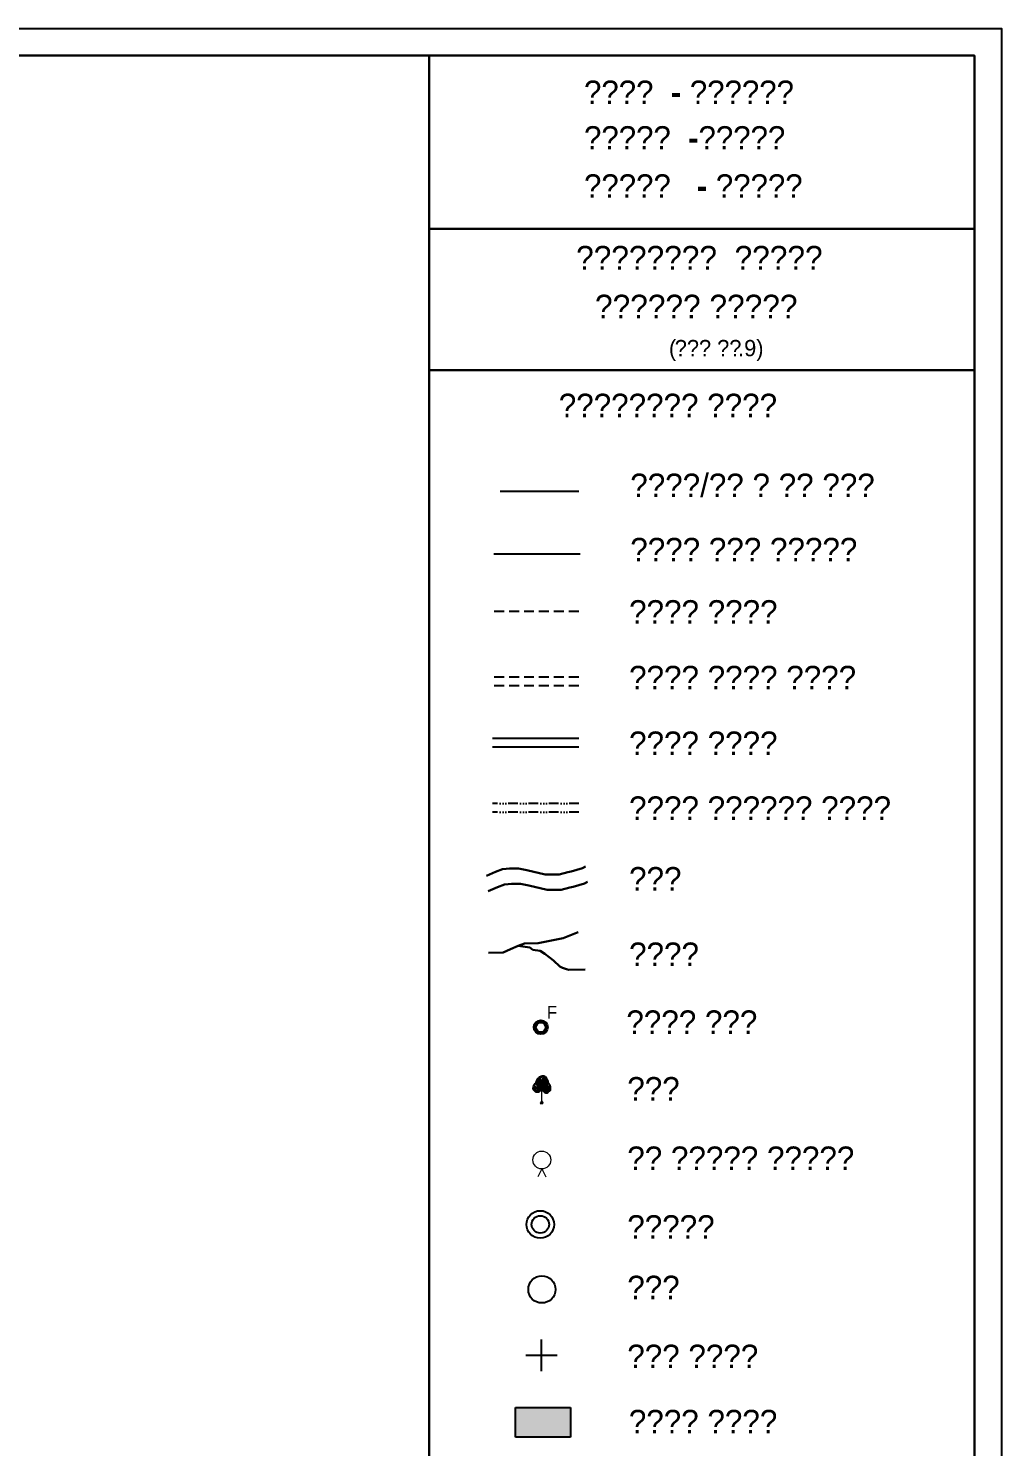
# Model space of a CAD drawing. Header units: millimetres. Extents: x -7 to 1312, y -1689 to 709.
# Drawn here: x 826.5 to 1070.7, y 353.3 to 709.3 of the extents above; entities that cross this region are included whole.
import ezdxf

# ---------------------------------------------------------------- set-up
doc = ezdxf.new("R2010")
doc.units = ezdxf.units.MM
for name, pattern in [('ACAD_ISO02W100', [15, 12, -3]), ('ACAD_ISO14W100', [24, 12, -3, 0, -3, 0, -3, 0, -3]), ('DASHED', [0.75, 0.5, -0.25])]:
    doc.linetypes.add(name, pattern=pattern)
for name, color, linetype in [('Image', 7, 'Continuous'), ('Legend', 250, 'Continuous'), ('Sym_F', 250, 'Continuous'), ('Sym_Seemachinh', 250, 'Continuous'), ('Sym_Shivchinh', 250, 'Continuous'), ('Sym_STONE', 250, 'Continuous'), ('Sym_Tree', 92, 'Continuous')]:
    doc.layers.add(name, color=color, linetype=linetype)
doc.layers.add('Sym_Title', color=1, linetype='ACAD_ISO02W100', lineweight=25)
doc.styles.add('MtXpl_Mangal', font='mangal.ttf')
doc.styles.add('MtXpl_Mangal1', font='', dxfattribs={"height": 0.2})
doc.styles.add('MtXpl_Sakal Marathi', font='', dxfattribs={"height": 0.2})
doc.styles.add('MtXpl_Sakal Marathi1', font='', dxfattribs={"height": 0.2})
doc.styles.add('MtXpl_Sakal_Marathi', font='Sakal Marathi_N_Ship.TTF')
doc.styles.get("Standard").update_dxf_attribs({"font": 'Sakal Marathi_N_Ship.TTF'})
doc.styles.get('MtXpl_Mangal1').set_extended_font_data('Mangal')
doc.styles.get('MtXpl_Sakal Marathi').set_extended_font_data('Sakal Marathi', bold=True)
doc.styles.get('MtXpl_Sakal Marathi1').set_extended_font_data('Sakal Marathi', bold=True)
picture_1 = doc.add_image_def('image1.jpg', size_in_pixel=(14599, 11063))

# ---------------------------------------------------------------- blocks, each defined once
blk = doc.blocks.new('F')
at = {"layer": 'Sym_F'}
h = blk.add_hatch(color=256, dxfattribs=at)
h.paths.add_polyline_path([(-1, 0, 1), (1, 0, 1)])
h.paths.add_polyline_path([(0.69, 0, -1), (-0.69, 0, -1)], flags=16)
for radius in [1, 0.688]:
    blk.add_circle((0, 0), radius, dxfattribs=at)
at = {"layer": 'Sym_F', "linetype": 'Continuous'}
blk.add_text('F', height=1.8, dxfattribs=at).set_placement((0.85, 1.21, 1058.35))
blk = doc.blocks.new('Tree')
at = {"layer": 'Sym_Tree'}
for p, q in [((0.1, 3), (0, 2.99)), ((-0.16, 0), (0.13, 0))]:
    blk.add_line(p, q, dxfattribs=at)
at = {"layer": 'Sym_Tree', "color": 82, "const_width": 0.8}
for points in [[(0.05, 1.63), (0.1, 2.79)], [(-0.43, 1.74), (-0.28, 1.52)], [(-0.2, 1.68), (-0.05, 1.47)], [(-0.14, 1.47), (-0.1, 2.62)], [(-0.1, 1.46), (-0.06, 2.62)], [(0.2, 1.44), (0.24, 2.6)], [(0.6, 1.63), (0.38, 1.49)], [(0.44, 1.73), (0.59, 1.51)]]:
    blk.add_lwpolyline(points, dxfattribs=at)
at = {"layer": 'Sym_Tree', "color": 34}
blk.add_lwpolyline([(0, 0, 0.48, 0.16, 0), (0, 0.29, 0.16, 0.16, 0), (0, 1.48, 0.16, 0.16, 0)], format="xyseb", dxfattribs=at)
at = {"layer": 'Sym_Tree', "color": 82}
blk.add_open_spline([(-0.1, 1.43), (-0.17, 1.36), (-0.27, 1.24), (-0.46, 1.2), (-0.64, 1.21), (-0.79, 1.36), (-0.99, 1.53), (-0.9, 1.8), (-0.9, 2.07), (-0.59, 2.22), (-0.58, 2.58), (-0.35, 2.82), (-0.17, 2.98), (-0.04, 2.99), (0, 2.99)], degree=3, knots=[0, 0, 0, 0, 0.357151, 0.545743, 0.741494, 0.970117, 1.319935, 1.641608, 1.935314, 2.250626, 2.755061, 3.137005, 3.457298, 3.618487, 3.618487, 3.618487, 3.618487], dxfattribs=at)
blk.add_spline([(0.1, 1.43), (0.3, 1.22), (0.44, 1.16), (0.59, 1.16), (0.75, 1.25), (0.95, 1.45), (0.96, 1.7), (0.93, 1.94), (0.77, 2.13), (0.68, 2.52), (0.52, 2.78), (0.33, 2.96), (0.1, 3)], degree=3, dxfattribs=at)
for points in [[(-0.83, 1.97), (-0.9, 1.88), (-0.95, 1.62), (-0.58, 1.59)], [(-0.92, 1.7), (-0.95, 1.62), (-0.9, 1.88), (-0.93, 1.7)], [(-0.92, 1.7), (-0.92, 1.7), (-0.92, 1.7), (-0.95, 1.62)], [(-0.95, 1.62), (-0.58, 1.59), (-0.59, 1.22), (-0.67, 1.26)], [(-0.89, 1.45), (-0.93, 1.53), (-0.95, 1.62), (-0.66, 1.29)], [(-0.95, 1.62), (-0.66, 1.29), (-0.67, 1.27), (-0.76, 1.35)], [(-0.73, 1.36), (-0.76, 1.35), (-0.95, 1.62), (-0.73, 1.36)], [(-0.95, 1.62), (-0.73, 1.36), (-0.73, 1.36), (-0.93, 1.53)], [(-0.87, 1.44), (-0.93, 1.53), (-0.93, 1.53), (-0.95, 1.62)], [(-0.93, 1.53), (-0.95, 1.62), (-0.93, 1.54), (-0.91, 1.51)], [(-0.93, 1.54), (-0.91, 1.51), (-0.9, 1.88), (-0.87, 1.85)], [(-0.9, 1.88), (-0.93, 1.7), (-0.87, 1.85), (-0.87, 1.86)], [(-0.9, 1.88), (-0.87, 1.85), (-0.92, 1.7)], [(-0.85, 2.05), (-0.88, 1.99), (-0.89, 1.93), (-0.9, 1.88)], [(-0.77, 2.05), (-0.76, 1.78), (-0.9, 1.89), (-0.76, 1.78)], [(-0.89, 1.93), (-0.9, 1.88), (-0.82, 1.85), (-0.74, 2.01)], [(-0.9, 1.89), (-0.76, 1.78), (-0.69, 1.97), (-0.74, 2.01)], [(-0.85, 1.96), (-0.85, 1.96), (-0.83, 1.97), (-0.9, 1.88)], [(-0.85, 1.96), (-0.89, 1.94), (-0.86, 1.95), (-0.87, 2)], [(-0.86, 1.95), (-0.87, 2), (-0.88, 1.94), (-0.89, 1.94)], [(-0.88, 1.94), (-0.89, 1.94), (-0.89, 1.93), (-0.85, 1.97)], [(-0.89, 1.93), (-0.85, 1.97), (-0.85, 1.97)], [(-0.88, 1.91), (-0.88, 1.91), (-0.85, 1.96), (-0.89, 1.94)], [(-0.74, 2.08), (-0.77, 2.08), (-0.85, 2.05), (-0.88, 1.99)], [(-0.78, 2.04), (-0.82, 2.04), (-0.87, 2), (-0.88, 1.91)], [(-0.87, 2), (-0.88, 1.91), (-0.84, 1.97), (-0.83, 2.02)], [(-0.84, 1.94), (-0.84, 1.97), (-0.88, 1.91)], [(-0.83, 2.02), (-0.82, 2.04), (-0.87, 2), (-0.85, 2.05)], [(-0.87, 2), (-0.85, 2.05), (-0.84, 1.94), (-0.84, 1.97)], [(-0.86, 1.89), (-0.69, 1.93), (-0.85, 1.91), (-0.87, 1.85)], [(-0.85, 1.91), (-0.87, 1.85), (-0.85, 1.77), (-0.82, 1.83)], [(-0.85, 1.84), (-0.84, 1.87), (-0.87, 1.44), (-0.81, 1.4)], [(-0.87, 1.85), (-0.87, 1.86), (-0.58, 1.59), (-0.65, 1.65)], [(-0.82, 1.83), (-0.81, 1.8), (-0.86, 1.89), (-0.69, 1.93)], [(-0.8, 2.04), (-0.55, 2.12), (-0.85, 2.05), (-0.82, 2.08)], [(-0.85, 2.05), (-0.82, 2.08), (-0.8, 2.1), (-0.77, 2.12)], [(-0.85, 1.97), (-0.85, 1.97), (-0.85, 1.96)], [(-0.85, 1.77), (-0.82, 1.83), (-0.85, 1.84), (-0.84, 1.87)], [(-0.78, 2.02), (-0.84, 1.97), (-0.75, 2.03), (-0.77, 2.05)], [(-0.84, 1.97), (-0.83, 2.02), (-0.78, 2.04)], [(-0.82, 1.85), (-0.74, 2.01), (-0.78, 2.02), (-0.84, 1.97)], [(-0.78, 2.04), (-0.78, 2.04), (-0.83, 2.02), (-0.82, 2.04)], [(-0.77, 2.12), (-0.8, 2.1), (-0.82, 2.08), (-0.78, 2.09)], [(-0.82, 2.08), (-0.78, 2.09), (-0.77, 2.08), (-0.74, 2.08)], [(-0.76, 2.04), (-0.73, 2.06), (-0.78, 2.04), (-0.82, 2.04)], [(-0.76, 1.78), (-0.76, 1.78), (-0.79, 1.69), (-0.82, 1.85)], [(-0.79, 1.69), (-0.82, 1.85), (-0.65, 1.65), (-0.77, 1.77)], [(-0.75, 1.77), (-0.81, 1.8), (-0.82, 1.83), (-0.81, 1.8)], [(-0.77, 1.77), (-0.73, 1.75), (-0.75, 1.77), (-0.81, 1.8)], [(-0.8, 2.1), (-0.77, 2.12), (-0.74, 2.14), (-0.73, 2.09)], [(-0.74, 2.14), (-0.73, 2.09), (-0.77, 2.08), (-0.8, 2.1)], [(-0.75, 2.03), (-0.77, 2.05), (-0.8, 2.04), (-0.55, 2.12)], [(-0.77, 2.08), (-0.8, 2.1), (-0.77, 2.12), (-0.77, 2.1)], [(-0.8, 2.1), (-0.77, 2.1), (-0.77, 2.12), (-0.8, 2.1)], [(-0.77, 2.1), (-0.77, 2.1), (-0.8, 2.1), (-0.77, 2.1)], [(-0.76, 2.11), (-0.78, 2.09), (-0.69, 2.19)], [(-0.73, 2.09), (-0.77, 2.1), (-0.76, 2.11), (-0.78, 2.09)], [(-0.77, 2.12), (-0.77, 2.1), (-0.77, 2.12), (-0.76, 2.11)], [(-0.77, 2.12), (-0.76, 2.11), (-0.77, 2.1)], [(-0.77, 2.08), (-0.74, 2.08), (-0.73, 2.09), (-0.77, 2.1)], [(-0.74, 2.08), (-0.74, 2.08), (-0.74, 2.08), (-0.77, 2.08)], [(-0.69, 1.97), (-0.73, 2.06), (-0.77, 2.05), (-0.76, 1.78)], [(-0.73, 2.06), (-0.73, 2.01), (-0.77, 2.05), (-0.73, 2.06)], [(-0.77, 2.05), (-0.73, 2.06), (-0.73, 2.02), (-0.77, 2.03)], [(-0.73, 2.02), (-0.77, 2.03), (-0.73, 2.02), (-0.73, 2.06)], [(-0.62, 1.85), (-0.72, 1.75), (-0.77, 1.77), (-0.73, 1.75)], [(-0.65, 1.65), (-0.77, 1.77), (-0.76, 1.78), (-0.65, 1.71)], [(-0.47, 2.16), (-0.52, 1.63), (-0.76, 1.78), (-0.63, 2.04)], [(-0.52, 1.63), (-0.76, 1.78), (-0.74, 2.08), (-0.63, 2.11)], [(-0.73, 2.02), (-0.73, 2.06), (-0.76, 2.04), (-0.73, 2.06)], [(-0.76, 1.78), (-0.63, 2.04), (-0.65, 1.68), (-0.65, 1.53)], [(-0.7, 1.93), (-0.76, 1.78), (-0.74, 2.01), (-0.69, 1.97)], [(-0.69, 1.97), (-0.66, 1.92), (-0.76, 1.78), (-0.69, 1.93)], [(-0.7, 1.93), (-0.74, 1.95), (-0.7, 1.93), (-0.76, 1.96)], [(-0.7, 1.93), (-0.76, 1.96), (-0.7, 1.93), (-0.76, 1.78)], [(-0.76, 1.78), (-0.69, 1.93), (-0.7, 1.93), (-0.74, 1.95)], [(-0.76, 1.78), (-0.76, 1.78), (-0.62, 1.85), (-0.72, 1.75)], [(-0.58, 1.59), (-0.65, 1.65), (-0.53, 1.84), (-0.76, 1.78)], [(-0.53, 1.84), (-0.76, 1.78), (-0.76, 1.78)], [(-0.76, 1.78), (-0.65, 1.71), (-0.76, 1.78), (-0.69, 1.79)], [(-0.76, 1.78), (-0.69, 1.79), (-0.76, 1.78)], [(-0.52, 1.63), (-0.65, 1.68), (-0.52, 1.63), (-0.76, 1.78)], [(-0.63, 2.17), (-0.63, 2.23), (-0.74, 2.08)], [(-0.74, 2.14), (-0.74, 2.13), (-0.69, 2.19), (-0.63, 2.23)], [(-0.69, 2.19), (-0.63, 2.23), (-0.74, 2.08), (-0.74, 2.13)], [(-0.74, 2.08), (-0.74, 2.13), (-0.71, 2.1), (-0.63, 2.23)], [(-0.69, 2.19), (-0.69, 2.19), (-0.74, 2.14), (-0.74, 2.13)], [(-0.74, 2.08), (-0.63, 2.11), (-0.55, 2.17), (-0.63, 2.11)], [(-0.74, 2.08), (-0.74, 2.08), (-0.74, 2.08)], [(-0.74, 2.08), (-0.74, 2.08), (-0.74, 2.08)], [(-0.74, 2.01), (-0.71, 2.03), (-0.73, 2.06), (-0.73, 2.01)], [(-0.74, 2.01), (-0.69, 1.97), (-0.74, 2.01), (-0.71, 2.03)], [(-0.69, 1.97), (-0.74, 2.01), (-0.69, 1.97), (-0.74, 1.95)], [(-0.69, 1.97), (-0.74, 1.95), (-0.69, 1.97), (-0.66, 1.92)], [(-0.64, 2.09), (-0.63, 2.04), (-0.69, 1.97), (-0.73, 2.06)], [(-0.71, 2.1), (-0.63, 2.23), (-0.63, 2.17), (-0.58, 2.16)], [(-0.63, 2.14), (-0.63, 2.17), (-0.71, 2.1), (-0.63, 2.14)], [(-0.71, 2.1), (-0.63, 2.14), (-0.63, 2.17), (-0.7, 2.11)], [(-0.63, 2.17), (-0.7, 2.11), (-0.63, 2.14), (-0.63, 2.17)], [(-0.69, 2.19), (-0.63, 2.23), (-0.58, 2.36), (-0.6, 2.36)], [(-0.63, 2.27), (-0.63, 2.27), (-0.69, 2.19), (-0.63, 2.23)], [(-0.63, 2.04), (-0.64, 2.09), (-0.68, 1.95), (-0.69, 1.97)], [(-0.68, 1.95), (-0.69, 1.97), (-0.62, 1.97), (-0.64, 1.94)], [(-0.66, 1.92), (-0.64, 1.94), (-0.63, 2.04), (-0.64, 2.09)], [(-0.64, 1.88), (-0.6, 1.86), (-0.66, 1.92), (-0.64, 1.94)], [(-0.24, 1.29), (-0.1, 1.43), (-0.52, 1.63), (-0.66, 1.31)], [(-0.52, 1.63), (-0.66, 1.31), (-0.31, 1.38), (-0.51, 1.22)], [(-0.65, 1.68), (-0.65, 1.53), (-0.65, 1.53), (-0.53, 1.53)], [(-0.65, 1.53), (-0.53, 1.53), (-0.52, 1.63), (-0.65, 1.68)], [(-0.62, 1.97), (-0.63, 2.04), (-0.63, 2.04), (-0.64, 2.09)], [(-0.63, 2.04), (-0.64, 2.09), (-0.64, 2.09), (-0.59, 2.09)], [(-0.64, 2.09), (-0.59, 2.09), (-0.64, 2.09), (-0.63, 2.04)], [(-0.62, 1.97), (-0.64, 1.94), (-0.52, 1.63), (-0.59, 1.62)], [(-0.62, 1.85), (-0.64, 1.88), (-0.64, 1.94), (-0.6, 1.86)], [(-0.64, 1.94), (-0.6, 1.86), (-0.64, 1.94), (-0.6, 1.86)], [(-0.64, 1.94), (-0.6, 1.86), (-0.58, 1.94), (-0.64, 1.94)], [(-0.58, 1.94), (-0.64, 1.94), (-0.64, 1.88), (-0.6, 1.86)], [(-0.52, 1.63), (-0.59, 1.62), (-0.62, 1.85), (-0.64, 1.88)], [(-0.49, 2.45), (-0.58, 2.36), (-0.55, 2.17), (-0.63, 2.17)], [(-0.63, 2.17), (-0.63, 2.17), (-0.63, 2.17), (-0.63, 2.23)], [(-0.63, 2.14), (-0.63, 2.17), (-0.62, 2.21), (-0.63, 2.23)], [(-0.55, 2.17), (-0.63, 2.17), (-0.43, 2.16), (-0.22, 2.16)], [(-0.55, 2.17), (-0.63, 2.11), (-0.63, 2.04), (-0.63, 2.11)], [(-0.63, 2.04), (-0.63, 2.11), (-0.63, 2.17)], [(-0.63, 2.17), (-0.63, 2.17), (-0.63, 2.17)], [(-0.63, 2.17), (-0.58, 2.16), (-0.63, 2.14), (-0.63, 2.17)], [(-0.47, 2.16), (-0.55, 2.17), (-0.62, 1.97), (-0.63, 2.04)], [(-0.62, 2.27), (-0.62, 2.21), (-0.54, 2.47), (-0.54, 2.5)], [(-0.58, 2.36), (-0.6, 2.36), (-0.61, 2.32), (-0.62, 2.3)], [(-0.62, 2.24), (-0.62, 2.21), (-0.58, 2.36), (-0.56, 2.28)], [(-0.61, 2.32), (-0.58, 2.36), (-0.62, 2.27), (-0.62, 2.21)], [(-0.61, 2.32), (-0.62, 2.3), (-0.62, 2.24), (-0.62, 2.21)], [(-0.58, 2.36), (-0.56, 2.28), (-0.61, 2.32), (-0.58, 2.36)], [(-0.57, 2.44), (-0.6, 2.36), (-0.49, 2.59), (-0.5, 2.59)], [(-0.55, 2.54), (-0.57, 2.47), (-0.57, 2.44), (-0.6, 2.36)], [(-0.55, 2.48), (-0.55, 2.5), (-0.6, 2.36), (-0.59, 2.36)], [(-0.57, 2.4), (-0.6, 2.36), (-0.57, 2.47), (-0.54, 2.47)], [(-0.58, 2.39), (-0.57, 2.43), (-0.57, 2.4), (-0.6, 2.36)], [(-0.6, 2.36), (-0.59, 2.36), (-0.57, 2.39), (-0.57, 2.4)], [(-0.45, 2.73), (-0.52, 2.6), (-0.55, 2.48), (-0.58, 2.36)], [(-0.39, 2.55), (-0.5, 2.59), (-0.49, 2.45), (-0.58, 2.36)], [(-0.55, 2.48), (-0.58, 2.36), (-0.42, 2.42), (-0.39, 2.55)], [(-0.56, 2.46), (-0.55, 2.54), (-0.58, 2.39), (-0.57, 2.43)], [(-0.57, 2.47), (-0.54, 2.47), (-0.55, 2.54), (-0.57, 2.47)], [(-0.57, 2.39), (-0.57, 2.4), (-0.57, 2.43), (-0.55, 2.5)], [(-0.55, 2.54), (-0.52, 2.6), (-0.56, 2.46), (-0.55, 2.54)], [(-0.39, 2.55), (-0.46, 2.69), (-0.52, 2.6), (-0.55, 2.5)], [(-0.52, 2.6), (-0.55, 2.5), (-0.49, 2.45), (-0.39, 2.55)], [(-0.55, 2.5), (-0.53, 2.57), (-0.52, 2.6), (-0.53, 2.57)], [(-0.52, 2.6), (-0.53, 2.57), (-0.55, 2.54), (-0.52, 2.6)], [(-0.55, 2.54), (-0.55, 2.54), (-0.55, 2.5), (-0.53, 2.57)], [(-0.54, 2.47), (-0.54, 2.5), (-0.55, 2.48), (-0.55, 2.5)], [(-0.55, 2.17), (-0.32, 2.2), (-0.49, 2.45), (-0.38, 2.29)], [(-0.49, 2.45), (-0.38, 2.29), (-0.32, 2.2), (-0.55, 2.17)], [(-0.29, 2.35), (-0.32, 2.2), (-0.55, 2.17), (-0.32, 2.2)], [(-0.32, 2.2), (-0.55, 2.17), (-0.43, 2.16)], [(-0.47, 2.16), (-0.35, 2.09), (-0.47, 2.16), (-0.55, 2.17)], [(0, 2.99), (-0.31, 2.84), (-0.45, 2.73), (-0.52, 2.6)], [(-0.49, 2.59), (-0.5, 2.59), (-0.38, 2.77), (-0.31, 2.84)], [(-0.49, 2.45), (-0.39, 2.55), (-0.39, 2.55), (-0.5, 2.59)], [(-0.26, 2.44), (-0.1, 2.44), (-0.29, 2.35), (-0.49, 2.45)], [(-0.29, 2.35), (-0.49, 2.45), (-0.29, 2.35), (-0.32, 2.2)], [(-0.35, 2.09), (-0.33, 2.16), (-0.47, 2.16), (-0.35, 2.09)], [(-0.42, 2.42), (-0.39, 2.55), (-0.39, 2.55), (-0.46, 2.69)], [(-0.38, 2.77), (-0.31, 2.84), (-0.45, 2.73), (-0.38, 2.77)], [(-0.39, 2.55), (-0.45, 2.66), (-0.41, 2.72), (-0.26, 2.81)], [(-0.45, 2.73), (-0.38, 2.77), (-0.4, 2.72), (-0.42, 2.74)], [(-0.4, 2.72), (-0.42, 2.74), (-0.45, 2.68), (-0.45, 2.66)], [(-0.45, 2.68), (-0.45, 2.66), (-0.43, 2.7), (-0.4, 2.72)], [(-0.41, 2.69), (-0.44, 2.68), (-0.45, 2.66), (-0.41, 2.69)], [(-0.45, 2.66), (-0.41, 2.69), (-0.07, 2.53), (0.05, 2.48)], [(-0.41, 2.69), (-0.41, 2.71), (-0.41, 2.69), (-0.44, 2.68)], [(-0.43, 2.7), (-0.4, 2.72), (0, 2.99), (-0.09, 2.98)], [(-0.43, 2.16), (-0.22, 2.16), (0.02, 2.32), (0.07, 2.48)], [(-0.43, 2.16), (-0.43, 2.16), (-0.35, 2.09), (-0.33, 2.16)], [(-0.41, 2.65), (-0.25, 2.61), (-0.26, 2.81), (0.06, 2.94)], [(-0.41, 2.72), (-0.26, 2.81), (-0.25, 2.61), (-0.41, 2.69)], [(-0.3, 2.8), (-0.26, 2.81), (-0.41, 2.69), (-0.41, 2.71)], [(-0.25, 2.61), (-0.41, 2.69), (-0.41, 2.65), (-0.25, 2.61)], [(-0.28, 2.82), (-0.37, 2.77), (-0.4, 2.72), (-0.28, 2.82)], [(-0.27, 2.82), (-0.37, 2.77), (-0.39, 2.71), (-0.37, 2.69)], [(-0.39, 2.71), (-0.37, 2.69), (-0.3, 2.8), (-0.26, 2.81)], [(-0.26, 2.81), (0.06, 2.94), (-0.27, 2.82), (-0.37, 2.77)], [(-0.31, 2.84), (-0.18, 2.9), (-0.28, 2.82), (-0.37, 2.77)], [(0.27, 1.83), (-0.21, 1.81), (-0.27, 2.16), (-0.32, 1.63)], [(-0.18, 2.9), (-0.17, 2.95), (-0.25, 2.9), (-0.31, 2.84)], [(-0.25, 2.9), (-0.31, 2.84), (-0.18, 2.9), (-0.24, 2.9)], [(-0.18, 2.9), (-0.24, 2.9), (-0.31, 2.84), (-0.18, 2.9)], [(-0.26, 2.44), (-0.29, 2.35), (-0.29, 2.35), (-0.26, 2.44)], [(0.2, 2.99), (-0.06, 2.82), (-0.26, 2.82), (0, 2.99)], [(-0.26, 2.82), (0, 2.99), (0.09, 2.99), (0.04, 2.93)], [(-0.07, 2.53), (0.05, 2.48), (-0.26, 2.44), (-0.1, 2.44)], [(0, 2.99), (-0.09, 2.98), (-0.17, 2.95), (-0.25, 2.9)], [(-0.17, 2.95), (-0.25, 2.9), (-0.12, 2.96), (-0.09, 2.98)], [(-0.1, 2.97), (-0.12, 2.96), (-0.25, 2.9), (-0.18, 2.9)], [(-0.1, 2.97), (-0.18, 2.9), (-0.18, 2.93), (-0.25, 2.9)], [(-0.18, 2.93), (-0.25, 2.9), (-0.18, 2.9), (-0.17, 2.95)], [(0.28, 2.6), (-0.05, 2.61), (-0.19, 2.55), (-0.24, 2.66)], [(-0.09, 2.35), (-0.06, 2.44), (0.27, 1.83), (-0.21, 1.81)], [(-0.2, 2.72), (-0.08, 2.82), (0.2, 2.99), (0.28, 2.6)], [(-0.06, 2.79), (-0.06, 2.82), (-0.2, 2.72), (-0.08, 2.82)], [(-0.12, 2.96), (-0.09, 2.98), (-0.18, 2.95), (-0.09, 2.98)], [(-0.18, 2.95), (-0.09, 2.98), (-0.1, 2.97), (-0.12, 2.96)], [(-0.13, 2.95), (-0.13, 2.95), (-0.1, 2.97), (-0.18, 2.9)], [(-0.13, 2.96), (-0.13, 2.96), (-0.18, 2.95), (-0.18, 2.9)], [(-0.18, 2.95), (-0.18, 2.9), (-0.13, 2.96), (-0.14, 2.95)], [(-0.13, 2.96), (-0.14, 2.95), (-0.13, 2.95)], [(0.28, 2.6), (-0.05, 2.61), (-0.06, 2.44), (-0.09, 2.35)], [(0, 2.99), (0.1, 3), (0.2, 2.99), (-0.06, 2.82)], [(0.2, 2.99), (0.28, 2.6), (-0.05, 2.61), (-0.06, 2.81)], [(0.37, 2.93), (0.29, 2.97), (-0.06, 2.81), (-0.06, 2.8)], [(-0.06, 2.81), (-0.06, 2.8), (-0.06, 2.82)], [(-0.06, 2.82), (-0.06, 2.82), (-0.06, 2.79), (-0.06, 2.82)], [(-0.05, 2.61), (-0.06, 2.81), (0.28, 2.6), (-0.05, 2.61)], [(0.22, 2.32), (0.27, 2.48), (0.28, 2.6), (-0.05, 2.61)], [(0.09, 2.99), (0.04, 2.93), (-0.03, 2.91), (0.02, 2.96)], [(-0.03, 2.91), (-0.02, 2.94), (0.02, 2.96), (0, 2.99)], [(-0.03, 2.91), (0.02, 2.96), (0.04, 2.93), (-0.03, 2.91)], [(0.04, 2.93), (-0.03, 2.91), (-0.02, 2.94), (0.02, 2.96)], [(0.41, 2.32), (0.39, 2.41), (-0.01, 1.85), (0.46, 1.77)], [(-0.01, 1.85), (0.46, 1.77), (0.56, 2.11), (0.55, 1.58)], [(0.02, 2.96), (0, 2.99), (0.09, 2.99), (0.02, 2.96)], [(0.09, 2.99), (0.02, 2.96), (0.1, 3), (0.2, 2.99)], [(0.1, 2.32), (0.07, 2.49), (0.08, 2.61), (0.41, 2.58)], [(0.52, 2.11), (0.31, 2.14), (0.1, 2.32), (0.07, 2.49)], [(0.57, 2.67), (0.46, 2.79), (0.2, 2.99), (0.08, 2.61)], [(0.2, 2.99), (0.08, 2.61), (0.41, 2.58), (0.45, 2.78)], [(0.41, 2.58), (0.45, 2.78), (0.08, 2.61), (0.41, 2.58)], [(0.08, 2.61), (0.41, 2.58), (0.39, 2.41), (0.41, 2.32)], [(0.08, 2.61), (0.41, 2.58), (0.54, 2.5), (0.6, 2.6)], [(0.12, 2.95), (0.09, 2.97), (0.17, 2.93), (0.09, 2.97)], [(0.17, 2.93), (0.09, 2.97), (0.1, 2.96), (0.12, 2.95)], [(0.6, 2.6), (0.57, 2.64), (0.21, 2.53), (0.09, 2.49)], [(0.21, 2.53), (0.09, 2.49), (0.39, 2.41), (0.23, 2.43)], [(0.1, 3), (0.2, 2.99), (0.32, 2.95), (0.29, 2.97)], [(0.22, 1.27), (0.1, 1.43), (0.55, 1.58), (0.64, 1.24)], [(0.12, 2.95), (0.14, 2.94), (0.13, 2.94)], [(0.56, 2.6), (0.41, 2.58), (0.45, 2.78), (0.14, 2.95)], [(0.45, 2.78), (0.14, 2.95), (0.45, 2.78), (0.54, 2.73)], [(0.2, 2.99), (0.5, 2.8), (0.62, 2.67), (0.67, 2.54)], [(0.6, 2.65), (0.57, 2.67), (0.2, 2.99), (0.29, 2.97)], [(0.2, 2.99), (0.29, 2.97), (0.37, 2.93), (0.44, 2.87)], [(0.32, 2.11), (0.32, 2.11), (0.23, 2.05), (0.22, 2.12)], [(0.39, 2.41), (0.23, 2.43), (0.41, 2.32), (0.62, 2.39)], [(0.37, 2.93), (0.44, 2.87), (0.32, 2.95), (0.29, 2.97)], [(0.3, 2.96), (0.32, 2.95), (0.44, 2.87), (0.38, 2.88)], [(0.33, 2.94), (0.33, 2.94), (0.3, 2.96), (0.38, 2.88)], [(0.3, 2.96), (0.38, 2.88), (0.37, 2.91), (0.44, 2.87)], [(0.65, 2.11), (0.72, 2.09), (0.52, 2.11), (0.31, 2.14)], [(0.55, 1.58), (0.64, 1.24), (0.31, 1.35), (0.48, 1.17)], [(0.44, 2.87), (0.38, 2.88), (0.33, 2.94), (0.33, 2.95)], [(0.33, 2.94), (0.33, 2.95), (0.37, 2.93), (0.38, 2.88)], [(0.37, 2.93), (0.38, 2.88), (0.33, 2.95), (0.34, 2.94)], [(0.37, 2.91), (0.44, 2.87), (0.38, 2.88), (0.37, 2.93)], [(0.38, 2.88), (0.37, 2.93), (0.44, 2.87), (0.5, 2.8)], [(0.44, 2.87), (0.5, 2.8), (0.38, 2.88), (0.43, 2.87)], [(0.38, 2.88), (0.43, 2.87), (0.5, 2.8), (0.38, 2.88)], [(0.5, 2.8), (0.38, 2.88), (0.46, 2.79), (0.54, 2.73)], [(0.39, 2.41), (0.41, 2.32), (0.41, 2.32), (0.39, 2.41)], [(0.58, 2.67), (0.45, 2.78), (0.41, 2.58), (0.57, 2.64)], [(0.41, 2.58), (0.57, 2.64), (0.56, 2.6), (0.41, 2.58)], [(0.41, 2.32), (0.62, 2.39), (0.41, 2.32), (0.42, 2.16)], [(0.41, 2.32), (0.42, 2.16), (0.65, 2.11), (0.42, 2.16)], [(0.65, 2.11), (0.42, 2.16), (0.62, 2.39), (0.49, 2.25)], [(0.62, 2.39), (0.49, 2.25), (0.42, 2.16), (0.65, 2.11)], [(0.42, 2.16), (0.65, 2.11), (0.52, 2.11)], [(0.43, 2.05), (0.42, 2.12), (0.56, 2.11), (0.43, 2.05)], [(0.56, 2.11), (0.43, 2.05), (0.56, 2.11), (0.65, 2.11)], [(0.54, 2.5), (0.6, 2.6), (0.58, 2.67), (0.45, 2.78)], [(0.45, 2.78), (0.54, 2.73), (0.55, 2.66), (0.53, 2.65)], [(0.55, 2.66), (0.53, 2.65), (0.47, 2.76), (0.45, 2.78)], [(0.47, 2.76), (0.45, 2.78), (0.57, 2.64), (0.58, 2.66)], [(0.46, 2.79), (0.54, 2.73), (0.57, 2.67), (0.46, 2.79)], [(0.47, 2.54), (0.48, 2.5), (0.49, 2.47), (0.47, 2.54)], [(0.64, 2.53), (0.65, 2.53), (0.55, 2.72), (0.5, 2.8)], [(0.55, 2.72), (0.5, 2.8), (0.62, 2.67), (0.55, 2.72)], [(0.55, 2.37), (0.54, 2.5), (0.54, 2.5), (0.62, 2.64)], [(0.54, 2.5), (0.62, 2.64), (0.67, 2.54), (0.68, 2.43)], [(0.67, 2.54), (0.68, 2.43), (0.62, 2.39), (0.54, 2.5)], [(0.62, 2.39), (0.54, 2.5), (0.54, 2.5), (0.65, 2.53)], [(0.54, 2.5), (0.65, 2.53), (0.62, 2.39), (0.7, 2.29)], [(0.69, 2.41), (0.7, 2.29), (0.55, 2.37), (0.54, 2.5)], [(0.68, 1.6), (0.67, 1.46), (0.67, 1.46), (0.54, 1.47)], [(0.67, 1.46), (0.54, 1.47), (0.55, 1.58), (0.68, 1.6)], [(0.62, 2.67), (0.55, 2.72), (0.57, 2.67), (0.59, 2.69)], [(0.56, 2.11), (0.55, 1.58), (0.8, 1.7), (0.71, 1.97)], [(0.55, 1.58), (0.8, 1.7), (0.82, 2), (0.72, 2.03)], [(0.68, 1.9), (0.7, 1.87), (0.55, 1.58), (0.62, 1.56)], [(0.55, 1.58), (0.62, 1.56), (0.68, 1.77), (0.7, 1.81)], [(0.55, 1.58), (0.68, 1.6), (0.55, 1.58), (0.8, 1.7)], [(0.56, 2.11), (0.65, 2.11), (0.68, 1.9), (0.71, 1.97)], [(0.57, 2.67), (0.59, 2.69), (0.61, 2.62), (0.6, 2.6)], [(0.61, 2.62), (0.6, 2.6), (0.6, 2.65), (0.57, 2.67)], [(0.57, 2.64), (0.58, 2.66), (0.57, 2.64), (0.6, 2.62)], [(0.57, 2.64), (0.6, 2.62), (0.6, 2.6), (0.57, 2.64)], [(0.6, 1.52), (0.68, 1.58), (0.58, 1.79), (0.8, 1.7)], [(0.58, 1.79), (0.8, 1.7), (0.8, 1.7)], [(0.9, 1.88), (0.96, 1.78), (0.97, 1.51), (0.6, 1.52)], [(0.92, 1.75), (0.92, 1.76), (0.6, 1.52), (0.68, 1.58)], [(0.62, 2.67), (0.67, 2.54), (0.69, 2.41), (0.7, 2.29)], [(0.62, 2.39), (0.7, 2.29), (0.65, 2.11), (0.72, 2.09)], [(0.7, 2.37), (0.72, 2.29), (0.64, 2.53), (0.65, 2.53)], [(0.83, 1.94), (0.85, 1.96), (0.88, 1.94), (0.64, 2.06)], [(0.88, 1.94), (0.64, 2.06), (0.92, 1.95), (0.9, 1.98)], [(0.7, 1.87), (0.66, 1.79), (0.64, 1.88), (0.7, 1.87)], [(0.64, 1.88), (0.7, 1.87), (0.7, 1.81), (0.66, 1.79)], [(0.82, 2), (0.72, 2.03), (0.65, 2.11), (0.72, 2.03)], [(0.65, 2.11), (0.72, 2.03), (0.71, 1.97), (0.72, 2.03)], [(0.68, 1.77), (0.7, 1.81), (0.7, 1.87), (0.66, 1.79)], [(0.7, 1.87), (0.66, 1.79), (0.7, 1.87), (0.66, 1.79)], [(0.7, 1.81), (0.66, 1.79), (0.72, 1.84), (0.7, 1.87)], [(0.68, 2.43), (0.68, 2.5), (0.67, 2.54), (0.68, 2.5)], [(0.69, 2.47), (0.67, 2.54), (0.69, 2.4), (0.69, 2.47)], [(0.73, 2.19), (0.72, 2.14), (0.68, 2.41), (0.67, 2.43)], [(0.68, 2.41), (0.67, 2.43), (0.69, 2.41), (0.68, 2.43)], [(0.73, 2.17), (0.72, 2.14), (0.7, 2.29), (0.67, 2.21)], [(0.7, 2.29), (0.67, 2.21), (0.72, 2.25), (0.7, 2.29)], [(0.8, 2.01), (0.73, 2.15), (0.72, 2.09), (0.67, 2.1)], [(0.72, 2.09), (0.67, 2.1), (0.72, 2.07), (0.72, 2.09)], [(0.8, 1.7), (0.71, 1.97), (0.68, 1.6), (0.67, 1.46)], [(0.69, 2.47), (0.69, 2.47), (0.68, 2.43), (0.68, 2.5)], [(0.7, 2.4), (0.68, 2.41), (0.69, 2.47), (0.7, 2.4)], [(0.69, 2.41), (0.68, 2.43), (0.72, 2.29), (0.7, 2.29)], [(0.7, 2.32), (0.7, 2.33), (0.69, 2.36), (0.68, 2.43)], [(0.7, 2.33), (0.72, 2.29), (0.7, 2.4), (0.68, 2.41)], [(0.68, 1.9), (0.71, 1.97), (0.71, 1.97), (0.72, 2.02)], [(0.71, 1.97), (0.72, 2.02), (0.72, 2.02), (0.68, 2.02)], [(0.72, 2.02), (0.68, 2.02), (0.72, 2.02), (0.71, 1.97)], [(0.74, 1.88), (0.75, 1.89), (0.68, 1.9), (0.7, 1.87)], [(0.8, 1.7), (0.8, 1.7), (0.68, 1.77), (0.76, 1.66)], [(0.68, 1.77), (0.76, 1.66), (0.81, 1.68), (0.77, 1.67)], [(0.82, 1.6), (0.87, 1.75), (0.68, 1.58), (0.81, 1.68)], [(0.8, 1.7), (0.68, 1.64), (0.8, 1.7), (0.73, 1.71)], [(0.68, 1.58), (0.81, 1.68), (0.8, 1.7), (0.68, 1.64)], [(0.69, 2.4), (0.69, 2.47), (0.7, 2.32), (0.69, 2.36)], [(0.69, 2.47), (0.7, 2.4), (0.7, 2.37), (0.72, 2.29)], [(0.7, 2.32), (0.69, 2.36), (0.7, 2.33), (0.72, 2.29)], [(0.72, 2.29), (0.7, 2.29), (0.7, 2.32), (0.7, 2.33)], [(0.79, 2.11), (0.73, 2.15), (0.7, 2.29), (0.72, 2.29)], [(0.7, 2.29), (0.72, 2.29), (0.72, 2.25), (0.73, 2.22)], [(0.72, 2.25), (0.7, 2.29), (0.73, 2.19), (0.72, 2.14)], [(0.72, 1.84), (0.7, 1.87), (0.71, 1.97), (0.72, 2.02)], [(0.71, 1.97), (0.72, 2.03), (0.72, 2.09)], [(0.71, 1.97), (0.72, 2.02), (0.74, 1.88), (0.75, 1.89)], [(0.72, 2.02), (0.71, 1.97), (0.75, 1.89), (0.81, 1.97)], [(0.72, 2.25), (0.73, 2.22), (0.73, 2.17), (0.72, 2.14)], [(0.72, 2.09), (0.72, 2.09), (0.72, 2.09), (0.73, 2.15)], [(0.72, 2.09), (0.73, 2.15), (0.82, 2)], [(0.72, 2.06), (0.72, 2.09), (0.72, 2.14), (0.73, 2.15)], [(0.72, 2.09), (0.72, 2.09), (0.72, 2.09)], [(0.72, 2.07), (0.72, 2.09), (0.8, 2.01), (0.72, 2.06)], [(0.8, 2.01), (0.72, 2.06), (0.72, 2.09), (0.79, 2.03)], [(0.72, 2.09), (0.79, 2.03), (0.72, 2.06), (0.72, 2.09)], [(0.75, 1.89), (0.81, 1.86), (0.75, 1.89), (0.72, 1.84)], [(0.75, 1.89), (0.72, 1.84), (0.8, 1.7), (0.75, 1.85)], [(0.74, 2.2), (0.74, 2.2), (0.79, 2.11), (0.73, 2.15)], [(0.83, 2.06), (0.83, 2.04), (0.79, 2.11), (0.73, 2.15)], [(0.79, 2.11), (0.73, 2.15), (0.82, 2), (0.83, 2.04)], [(0.82, 2), (0.83, 2.04), (0.8, 2.01), (0.73, 2.15)], [(0.8, 1.7), (0.73, 1.71), (0.8, 1.7)], [(0.75, 1.89), (0.81, 1.97), (0.85, 1.96), (0.8, 1.7)], [(0.81, 1.92), (0.75, 1.89), (0.81, 1.92), (0.79, 1.94)], [(0.96, 1.78), (0.8, 1.7), (0.75, 1.89), (0.81, 1.92)], [(0.75, 1.89), (0.81, 1.92), (0.75, 1.89), (0.81, 1.86)], [(0.76, 1.85), (0.8, 1.7), (0.81, 1.92), (0.75, 1.89)], [(0.8, 1.7), (0.75, 1.85), (0.76, 1.85), (0.81, 1.86)], [(0.87, 1.73), (0.86, 1.71), (0.91, 1.79), (0.75, 1.85)], [(0.91, 1.79), (0.75, 1.85), (0.91, 1.81), (0.92, 1.75)], [(0.76, 1.85), (0.81, 1.86), (0.76, 1.85), (0.83, 1.87)], [(0.76, 1.85), (0.83, 1.87), (0.76, 1.85), (0.8, 1.7)], [(0.81, 1.68), (0.77, 1.67), (0.79, 1.69), (0.86, 1.71)], [(0.84, 2.02), (0.86, 1.99), (0.79, 2.11)], [(0.79, 2.11), (0.79, 2.11), (0.83, 2.06), (0.83, 2.04)], [(0.81, 1.92), (0.79, 1.94), (0.81, 1.97), (0.8, 1.93)], [(0.79, 1.69), (0.86, 1.71), (0.87, 1.73), (0.86, 1.71)], [(0.81, 1.97), (0.8, 1.93), (0.85, 1.96), (0.81, 1.98)], [(0.85, 1.96), (0.8, 1.7), (0.96, 1.78), (0.8, 1.7)], [(0.9, 1.74), (0.89, 1.77), (0.87, 1.34), (0.8, 1.31)], [(0.8, 1.7), (0.8, 1.7), (0.82, 1.6), (0.87, 1.75)], [(0.85, 1.96), (0.81, 1.98), (0.81, 1.93), (0.84, 1.94)], [(0.81, 1.93), (0.84, 1.94), (0.81, 1.93), (0.81, 1.97)], [(0.81, 1.93), (0.81, 1.97), (0.84, 1.95), (0.81, 1.97)], [(0.84, 1.95), (0.81, 1.97), (0.85, 1.94), (0.89, 1.95)], [(0.87, 1.75), (0.81, 1.92), (0.85, 1.93), (0.91, 1.87)], [(0.96, 1.82), (0.96, 1.78), (0.87, 1.75), (0.81, 1.92)], [(0.88, 2), (0.86, 2.03), (0.83, 2.06), (0.82, 2.01)], [(0.83, 2.06), (0.82, 2.01), (0.85, 1.99), (0.88, 2)], [(0.82, 2.01), (0.86, 2), (0.84, 2.02), (0.86, 1.99)], [(0.85, 1.99), (0.82, 2), (0.82, 2.01), (0.86, 2)], [(0.82, 2), (0.82, 2), (0.82, 2)], [(0.82, 2), (0.82, 2), (0.82, 2)], [(0.82, 2), (0.82, 2), (0.82, 2), (0.85, 1.99)], [(0.82, 2), (0.85, 1.99), (0.93, 1.95), (0.95, 1.89)], [(0.9, 1.98), (0.86, 1.99), (0.85, 1.99), (0.82, 2)], [(0.85, 1.93), (0.91, 1.87), (0.83, 1.94), (0.85, 1.96)], [(0.86, 2.03), (0.85, 2), (0.86, 2.03), (0.84, 2.02)], [(0.86, 2.03), (0.84, 2.02), (0.86, 2)], [(0.85, 1.99), (0.88, 2), (0.86, 2.03), (0.85, 2)], [(0.85, 1.94), (0.89, 1.95), (0.94, 1.9), (0.94, 1.81)], [(0.85, 1.94), (0.85, 1.94), (0.9, 1.92), (0.89, 1.95)], [(0.91, 1.87), (0.9, 1.92), (0.85, 1.94)], [(0.92, 1.95), (0.9, 1.98), (0.88, 2), (0.86, 2.03)], [(0.88, 2), (0.86, 2), (0.86, 2.03), (0.88, 2)], [(0.86, 2.03), (0.88, 2), (0.9, 1.98), (0.86, 1.99)], [(0.86, 2), (0.86, 2), (0.88, 2), (0.86, 2)], [(0.91, 1.81), (0.92, 1.75), (0.9, 1.67), (0.87, 1.73)], [(0.9, 1.67), (0.87, 1.73), (0.9, 1.74), (0.89, 1.77)], [(0.9, 1.92), (0.89, 1.95), (0.94, 1.9), (0.93, 1.95)], [(0.94, 1.9), (0.93, 1.95), (0.9, 1.84), (0.91, 1.87)], [(0.94, 1.9), (0.94, 1.81), (0.91, 1.87), (0.9, 1.92)], [(0.91, 1.86), (0.91, 1.86), (0.9, 1.88), (0.96, 1.78)], [(0.9, 1.84), (0.91, 1.87), (0.94, 1.81)], [(0.91, 1.86), (0.95, 1.83), (0.93, 1.85), (0.94, 1.9)], [(0.92, 1.87), (0.92, 1.87), (0.91, 1.86)], [(0.94, 1.81), (0.94, 1.81), (0.91, 1.86), (0.95, 1.83)], [(0.94, 1.84), (0.95, 1.83), (0.95, 1.82), (0.92, 1.87)], [(0.95, 1.82), (0.92, 1.87), (0.92, 1.87)], [(0.94, 1.43), (0.92, 1.41), (0.96, 1.78), (0.92, 1.75)], [(0.96, 1.78), (0.92, 1.75), (0.95, 1.59)], [(0.96, 1.78), (0.97, 1.59), (0.92, 1.75), (0.92, 1.76)], [(0.93, 1.95), (0.95, 1.89), (0.96, 1.82), (0.96, 1.78)], [(0.93, 1.85), (0.94, 1.9), (0.94, 1.84), (0.95, 1.83)], [(0.95, 1.59), (0.97, 1.51), (0.96, 1.78), (0.97, 1.59)], [(0.95, 1.59), (0.95, 1.59), (0.95, 1.59), (0.97, 1.51)], [(-0.59, 1.22), (-0.67, 1.26), (-0.89, 1.45), (-0.93, 1.53)], [(-0.73, 1.36), (-0.93, 1.53), (-0.87, 1.44), (-0.93, 1.53)], [(-0.87, 1.44), (-0.81, 1.4), (-0.67, 1.26), (-0.76, 1.34)], [(-0.73, 1.32), (-0.71, 1.39), (-0.81, 1.4), (-0.73, 1.36)], [(-0.81, 1.4), (-0.73, 1.36), (-0.66, 1.29), (-0.7, 1.32)], [(-0.76, 1.35), (-0.73, 1.36), (-0.79, 1.37), (-0.77, 1.35)], [(-0.79, 1.37), (-0.77, 1.35), (-0.77, 1.35), (-0.67, 1.27)], [(-0.77, 1.35), (-0.67, 1.27), (-0.73, 1.32), (-0.71, 1.39)], [(-0.67, 1.27), (-0.76, 1.34), (-0.77, 1.35), (-0.73, 1.36)], [(-0.77, 1.35), (-0.73, 1.36), (-0.59, 1.22), (-0.49, 1.21)], [(-0.67, 1.27), (-0.76, 1.35), (-0.73, 1.36), (-0.76, 1.35)], [(-0.73, 1.36), (-0.76, 1.35), (-0.73, 1.36), (-0.76, 1.35)], [(-0.67, 1.26), (-0.76, 1.34), (-0.76, 1.35), (-0.73, 1.36)], [(-0.68, 1.31), (-0.68, 1.3), (-0.67, 1.27), (-0.76, 1.34)], [(-0.66, 1.29), (-0.7, 1.32), (-0.67, 1.27), (-0.64, 1.3)], [(-0.67, 1.27), (-0.64, 1.3), (-0.68, 1.31), (-0.68, 1.3)], [(-0.59, 1.22), (-0.49, 1.21), (-0.41, 1.22), (-0.32, 1.24)], [(-0.46, 1.21), (-0.49, 1.21), (-0.59, 1.22), (-0.5, 1.21)], [(-0.31, 1.38), (-0.51, 1.22), (-0.25, 1.3), (-0.31, 1.38)], [(-0.51, 1.22), (-0.46, 1.22), (-0.32, 1.24), (-0.29, 1.27)], [(-0.32, 1.24), (-0.37, 1.24), (-0.49, 1.22), (-0.51, 1.25)], [(-0.49, 1.22), (-0.51, 1.25), (-0.51, 1.22), (-0.46, 1.22)], [(-0.4, 1.22), (-0.4, 1.22), (-0.5, 1.21), (-0.51, 1.22)], [(-0.5, 1.21), (-0.51, 1.22), (-0.45, 1.21), (-0.41, 1.22)], [(-0.25, 1.3), (-0.31, 1.38), (-0.29, 1.27), (-0.49, 1.21)], [(-0.29, 1.27), (-0.49, 1.21), (-0.32, 1.24), (-0.37, 1.24)], [(-0.29, 1.27), (-0.41, 1.22), (-0.45, 1.22), (-0.49, 1.21)], [(-0.45, 1.22), (-0.49, 1.21), (-0.32, 1.24), (-0.29, 1.27)], [(-0.4, 1.21), (-0.45, 1.21), (-0.46, 1.21), (-0.49, 1.21)], [(-0.45, 1.21), (-0.41, 1.22), (-0.4, 1.21), (-0.45, 1.21)], [(-0.41, 1.22), (-0.32, 1.24), (-0.24, 1.29), (-0.1, 1.43)], [(-0.32, 1.24), (-0.29, 1.27), (-0.29, 1.27), (-0.41, 1.22)], [(-0.4, 1.22), (-0.32, 1.25), (-0.28, 1.26), (-0.29, 1.27)], [(-0.32, 1.25), (-0.3, 1.26), (-0.4, 1.22), (-0.39, 1.24)], [(-0.32, 1.24), (-0.32, 1.24), (-0.4, 1.22), (-0.32, 1.25)], [(-0.32, 1.24), (-0.29, 1.27), (-0.24, 1.29), (-0.28, 1.26)], [(-0.24, 1.29), (-0.29, 1.27), (-0.32, 1.24)], [(-0.28, 1.26), (-0.29, 1.26), (-0.32, 1.25), (-0.3, 1.26)], [(-0.32, 1.24), (-0.32, 1.24), (-0.32, 1.24)], [(-0.24, 1.29), (-0.28, 1.26), (-0.24, 1.29), (-0.29, 1.27)], [(-0.28, 1.26), (-0.29, 1.27), (-0.28, 1.26), (-0.29, 1.26)], [(0.11, 1.43), (0.1, 1.45), (0.19, 1.39), (0.19, 1.41)], [(0.38, 1.18), (0.3, 1.22), (0.22, 1.27), (0.1, 1.43)], [(0.1, 1.22), (0.1, 1.22), (0.1, 1.22)], [(0.11, 1.43), (0.11, 1.43), (0.19, 1.39), (0.11, 1.43)], [(0.3, 1.22), (0.27, 1.24), (0.23, 1.27), (0.27, 1.24)], [(0.23, 1.27), (0.27, 1.24), (0.23, 1.27), (0.27, 1.24)], [(0.23, 1.27), (0.27, 1.24), (0.3, 1.22)], [(0.31, 1.35), (0.48, 1.17), (0.24, 1.28), (0.31, 1.35)], [(0.24, 1.28), (0.31, 1.35), (0.27, 1.24), (0.47, 1.16)], [(0.27, 1.24), (0.47, 1.16), (0.3, 1.22), (0.34, 1.2)], [(0.48, 1.17), (0.44, 1.17), (0.3, 1.22), (0.27, 1.24)], [(0.3, 1.22), (0.27, 1.24), (0.27, 1.24), (0.38, 1.18)], [(0.27, 1.24), (0.38, 1.18), (0.43, 1.17), (0.47, 1.16)], [(0.43, 1.17), (0.47, 1.16), (0.3, 1.22), (0.27, 1.24)], [(0.27, 1.24), (0.27, 1.24), (0.29, 1.22), (0.28, 1.23)], [(0.57, 1.15), (0.47, 1.16), (0.38, 1.18), (0.3, 1.22)], [(0.3, 1.22), (0.34, 1.2), (0.46, 1.17), (0.49, 1.2)], [(0.37, 1.18), (0.37, 1.18), (0.47, 1.16), (0.48, 1.17)], [(0.47, 1.16), (0.48, 1.17), (0.42, 1.17), (0.38, 1.18)], [(0.44, 1.22), (0.48, 1.24), (0.44, 1.2), (0.42, 1.23)], [(0.44, 1.2), (0.42, 1.23), (0.47, 1.24), (0.46, 1.23)], [(0.56, 1.26), (0.44, 1.2), (0.51, 1.24), (0.5, 1.31)], [(0.6, 1.31), (0.52, 1.28), (0.44, 1.22), (0.48, 1.24)], [(0.58, 1.28), (0.56, 1.26), (0.56, 1.26), (0.44, 1.2)], [(0.44, 1.2), (0.55, 1.25), (0.56, 1.26), (0.52, 1.28)], [(0.44, 1.2), (0.55, 1.26), (0.52, 1.28), (0.55, 1.26)], [(0.47, 1.24), (0.46, 1.23), (0.44, 1.2), (0.55, 1.25)], [(0.46, 1.17), (0.49, 1.2), (0.48, 1.17), (0.44, 1.17)], [(0.44, 1.16), (0.47, 1.16), (0.57, 1.15), (0.47, 1.16)], [(0.67, 1.34), (0.6, 1.31), (0.45, 1.18), (0.55, 1.25)], [(0.45, 1.18), (0.55, 1.25), (0.55, 1.26), (0.52, 1.28)], [(0.76, 1.26), (0.72, 1.28), (0.57, 1.15), (0.47, 1.16)], [(0.51, 1.24), (0.5, 1.31), (0.6, 1.31), (0.52, 1.28)], [(0.52, 1.28), (0.74, 1.43), (0.67, 1.34), (0.74, 1.43)], [(0.55, 1.26), (0.52, 1.28), (0.58, 1.28), (0.56, 1.26)], [(0.52, 1.28), (0.55, 1.26), (0.52, 1.28), (0.55, 1.26)], [(0.97, 1.51), (0.6, 1.52), (0.57, 1.15), (0.65, 1.18)], [(0.57, 1.15), (0.65, 1.18), (0.89, 1.35), (0.94, 1.43)], [(0.89, 1.35), (0.94, 1.43), (0.97, 1.51), (0.64, 1.22)], [(0.97, 1.51), (0.64, 1.22), (0.65, 1.2), (0.75, 1.26)], [(0.72, 1.28), (0.75, 1.26), (0.97, 1.51), (0.72, 1.28)], [(0.97, 1.51), (0.72, 1.28), (0.72, 1.28), (0.94, 1.43)], [(0.87, 1.34), (0.94, 1.43), (0.94, 1.42), (0.97, 1.51)], [(0.94, 1.42), (0.97, 1.51), (0.94, 1.43), (0.92, 1.41)]]:
    blk.add_solid(points, dxfattribs=at)
at = {"layer": 'Sym_Tree'}
for points in [[(-0.02, 2.94), (0.02, 2.96), (-0.03, 2.91), (-0.02, 2.94)], [(0.32, 2.95), (0.29, 2.97), (0.37, 2.93), (0.33, 2.95)], [(0.32, 2.95), (0.33, 2.95), (0.37, 2.93), (0.29, 2.97)], [(0.37, 2.93), (0.33, 2.95), (0.32, 2.95), (0.31, 2.95)], [(0.32, 2.95), (0.31, 2.95), (0.32, 2.95), (0.33, 2.95)]]:
    blk.add_solid(points, dxfattribs=at)
blk = doc.blocks.new('EkmotechiVahivat')
at = {"color": 5, "lineweight": 20}
for q in [(-0.45, -1.71), (0.44, -1.71)]:
    blk.add_line((0, -0.82), q, dxfattribs=at)
blk.add_circle((0, 0.18), 1, dxfattribs=at)
blk = doc.blocks.new('Sym_stone')
at = {"layer": 'Sym_STONE'}
blk.add_circle((0, 0), 0.604, dxfattribs=at)
blk = doc.blocks.new('COMPOUND')
at = {"layer": 'Sym_Shivchinh'}
for points in [[(0, -0.195), (0, 0.195)], [(0.195, 0), (-0.195, 0)]]:
    blk.add_lwpolyline(points, dxfattribs=at)
blk = doc.blocks.new('STONESQUAREFILLED')
at = {"layer": 'Sym_Seemachinh'}
blk.add_hatch(color=256, dxfattribs=at).paths.add_polyline_path([(0.382, -0.207), (0.382, 0.207), (-0.382, 0.207), (-0.382, -0.207)])
for p, q in [((-0.382, 0.207), (0.382, 0.207)), ((-0.382, -0.207), (-0.382, 0.207)), ((0.382, 0.207), (0.382, -0.207)), ((0.382, -0.207), (-0.382, -0.207))]:
    blk.add_line(p, q, dxfattribs=at)
blk = doc.blocks.new('WELL PAKKA1')
for radius in [0.862, 0.546]:
    blk.add_circle((0, 0), radius)

msp = doc.modelspace()

# ---------------------------------------------------------------- linework, layer by layer
at = {"layer": 'Legend'}
for p, q in [((964.61, 593.07), (944.85, 593.07)), ((964.89, 577.32), (943.23, 577.32))]:
    msp.add_line(p, q, dxfattribs=at)
msp.add_lwpolyline([(-6.81, 709.32), (1070.67, 709.32), (1070.67, -6.81), (-6.81, -6.81)], close=True, dxfattribs=at)
at = {"layer": 'Legend', "lineweight": 30}
msp.add_lwpolyline([(949.05, 0), (0, 0), (0, 702.5), (949.05, 702.5), (1063.86, 702.5), (1063.86, 658.98), (1063.86, 623.52), (1063.86, 605.99), (1063.86, 598.57), (1063.86, 586.41), (1063.86, 137.81), (1063.86, 76.61), (1063.86, 35.51), (1063.86, 0)], close=True, dxfattribs=at)
for points in [[(927.04, 702.5), (927.04, 658.98), (927.04, 623.52), (927.04, 586.41), (927.04, 137.81), (927.04, 76.61), (927.04, 35.51), (927.04, 0)], [(927.04, 658.98), (1063.86, 658.98)], [(927.04, 623.52), (1063.86, 623.52)], [(941.96, 477.25), (945.59, 477.31), (947.47, 478.16), (949.37, 479.01), (950.93, 479.58), (954.39, 479.63), (960.68, 480.94), (964.44, 482.44)], [(949.37, 479.01), (952.32, 478.55), (953.08, 478.02), (954.86, 477.76), (956.07, 477.02), (958.21, 475.31), (959.86, 473.84), (960.52, 473.46), (961.47, 473.11), (962.11, 473.01), (966.22, 473.04)]]:
    msp.add_lwpolyline(points, dxfattribs=at)
at = {"layer": 'Legend', "linetype": 'DASHED', "ltscale": 5, "flags": 128}
for points in [[(964.59, 562.94), (942.92, 562.94)], [(964.59, 546.45), (942.92, 546.45)], [(964.59, 544.25), (942.92, 544.25)]]:
    msp.add_lwpolyline(points, dxfattribs=at)
at = {"layer": 'Legend', "ltscale": 5, "flags": 128}
for points in [[(964.59, 531.03), (942.92, 531.03)], [(964.59, 528.83), (942.92, 528.83)]]:
    msp.add_lwpolyline(points, dxfattribs=at)
at = {"layer": 'Legend', "linetype": 'ACAD_ISO14W100', "ltscale": 0.2, "flags": 128}
for points in [[(964.59, 514.75), (942.92, 514.75)], [(964.59, 512.55), (942.92, 512.55)]]:
    msp.add_lwpolyline(points, dxfattribs=at)
at = {"layer": 'Legend', "color": 5, "lineweight": 30}
for points in [[(941.38, 496.57), (943.65, 497.61), (945.42, 498.21), (947.25, 498.44), (949.48, 498.38), (951.55, 498.03), (956.16, 496.9), (958.2, 496.9), (959.62, 496.9), (961.85, 497.46), (962.66, 497.67), (965.52, 498.46), (966.27, 498.94)], [(941.88, 492.72), (944.15, 493.76), (945.92, 494.36), (947.75, 494.59), (949.98, 494.53), (952.05, 494.17), (956.66, 493.05), (958.7, 493.05), (960.12, 493.05), (962.35, 493.61), (963.16, 493.82), (966.02, 494.61), (966.77, 495.09)]]:
    msp.add_lwpolyline(points, dxfattribs=at)

# ---------------------------------------------------------------- block references
at = {"layer": 'Legend'}
for name, p, xscale, yscale, zscale in [('F', (955.05, 458.56), 1.767756599417975, 1.767756599417975, 1.767756599417975), ('Tree', (955.29, 439.49), 2.262728447255009, 2.262728447255009, 2.262728447255009), ('EkmotechiVahivat', (955.29, 424.83), 2.241397517622032, 2.241397517622032, 2.241397517622032), ('COMPOUND', (955.22, 376.18), 20.36086184939021, 20.36086184939021, 20.36086184939021)]:
    msp.add_blockref(name, p, dxfattribs=dict(at, xscale=xscale, yscale=yscale, zscale=zscale))
for name, p, xscale, yscale, zscale, rotation in [('WELL PAKKA1', (954.92, 409.05), 4.011978232456925, 4.011978232456925, 4.011978232456925, 0.5165374398616034), ('STONESQUAREFILLED', (955.57, 359.37), 18.05569312754903, 18.05569312754903, 18.05569312754903, 180.0575139951048)]:
    msp.add_blockref(name, p, dxfattribs=dict(at, xscale=xscale, yscale=yscale, zscale=zscale, rotation=rotation))
at = {"layer": 'Legend', "lineweight": 30, "xscale": 5.627243392597822, "yscale": 5.627243392597822, "zscale": 5.627243392597822}
msp.add_blockref('Sym_stone', (955.32, 392.73), dxfattribs=at)

# ---------------------------------------------------------------- texts
at = {"layer": 'Legend'}
msp.add_text('समजुतीच्या टिपा', height=5.8925, dxfattribs=at).set_placement((959.56, 611.71))
at = {"layer": 'Legend', "color": 7, "style": 'MtXpl_Mangal'}
for s, height, p in [('सर्व्हे/गट नं ची हद्द', 5.8925, (977.5, 591.65)), ('सर्व्हे नंबर दुरुस्ती', 5.8925, (977.5, 575.51)), ('कच्चा रस्ता', 5.8925, (977.2, 559.88)), ('कच्चा गाडी रस्ता', 5.8925, (977.2, 543.39)), ('पक्का रस्ता', 5.8925, (977.2, 526.91)), ('नविन संपादित रस्ता', 5.8925, (977.2, 510.62)), ('नदी', 5.892, (977.2, 492.88)), ('नाला', 5.892, (977.2, 473.94)), ('कायम दगड', 5.893, (976.52, 456.89)), ('झाड', 5.893, (976.75, 440.16)), ('एक मोटेची विहीर', 5.8925, (976.75, 422.73)), ('विहिर', 5.893, (976.75, 405.48)), ('दगड', 5.893, (976.75, 390.29)), ('शिव चिन्ह', 5.893, (976.75, 372.98))]:
    msp.add_text(s, height=height, dxfattribs=at).set_placement(p)
at = {"layer": 'Legend', "color": 7, "lineweight": 30, "style": 'MtXpl_Sakal_Marathi'}
msp.add_text('सिमा चिन्ह', height=5.893, dxfattribs=at).set_placement((977.14, 356.61))
at = {"layer": 'Sym_Title', "lineweight": 25}
for s, height, style, p in [('मौजा  - शाहापूर', 5.8535, 'MtXpl_Sakal Marathi', (965.9, 690.36)), ('तालुका  -भंडारा', 5.8535, 'MtXpl_Sakal Marathi', (965.9, 678.91)), ('जिल्हा   - भंडारा', 5.8535, 'MtXpl_Sakal Marathi', (965.9, 666.83)), ('अभिलेखाचा  प्रकार', 5.9405, 'MtXpl_Sakal Marathi1', (963.91, 648.76)), ('सविस्तर भूमापन', 5.9405, 'MtXpl_Sakal Marathi1', (968.65, 636.51)), ('शीट क्र', 4.089, 'MtXpl_Mangal1', (988.66, 627.01))]:
    msp.add_text(s, height=height, dxfattribs=dict(at, style=style)).set_placement(p)
for s, height, p in [('(', 4.09, (987.2, 627.01)), ('.9)', 4.089, (1004.55, 627.01))]:
    msp.add_text(s, height=height, dxfattribs=at).set_placement(p)

# ---------------------------------------------------------------- pictures from other files: only their frames are drawn
at = {"layer": 'Image'}
image = msp.add_image(picture_1, insert=(0, 0), size_in_units=(927.04, 702.5), dxfattribs=at)
image.dxf.flags = 7

doc.saveas('drawing.dxf')
